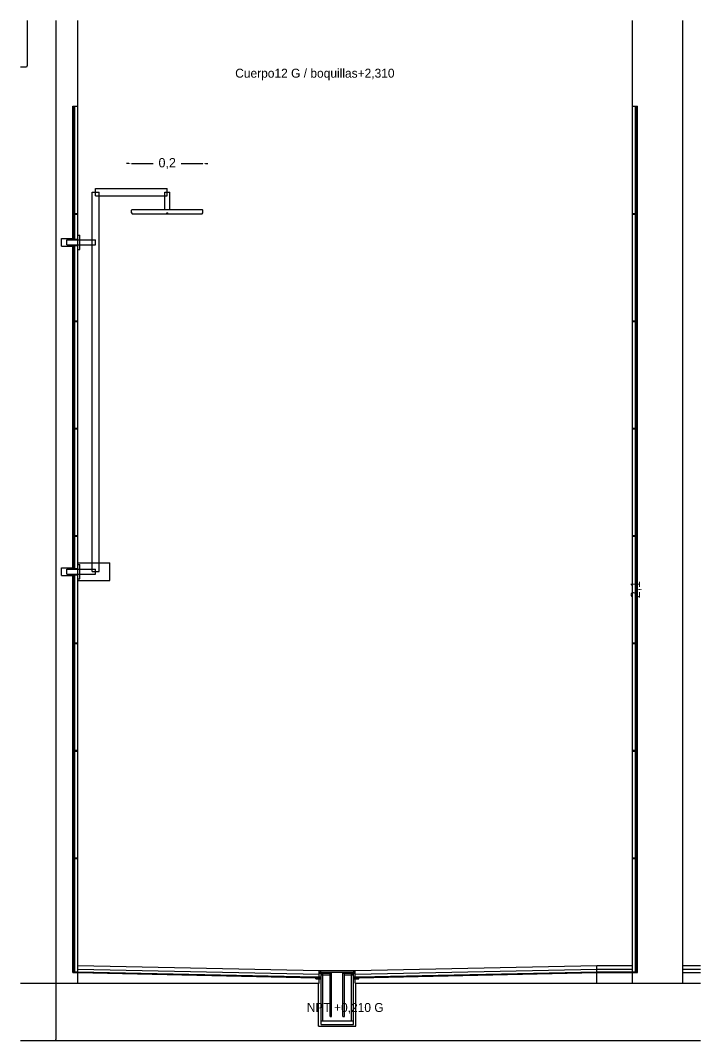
# Model space of a CAD drawing. Header units: metres. Extents: x 0 to 50.4, y 0 to 2.9.
# Drawn here: x 20 to 21.9, y 0 to 2.85 of the extents above; entities that cross this region are included whole.
import ezdxf

# ---------------------------------------------------------------- set-up
doc = ezdxf.new("R2010")
doc.units = ezdxf.units.M
for name, color, linetype in [('COTAS', 4, 'Continuous'), ('G_MEDIDO', 8, 'Continuous'), ('P_PROPUESTO', 5, 'Continuous'), ('TEXTOS', 7, 'Continuous')]:
    doc.layers.add(name, color=color, linetype=linetype)
doc.dimstyles.get("Standard").update_dxf_attribs({"dimtxt": 2.5, "dimasz": 2.5, "dimexe": 1.25, "dimexo": 0.625, "dimtad": 1, "dimcen": 2.5, "dimazin": 3, "dimtfac": 1, "dimtmove": 0, "dimatfit": 3})

# ---------------------------------------------------------------- blocks, each defined once
blk = doc.blocks.new('_CLOSEDFILLED')
at = {"color": 0, "linetype": 'BYBLOCK'}
blk.add_solid([(-1, 0.16), (0, 0), (-1, -0.16)], dxfattribs=at)
blk = doc.blocks.new('*D5')
for p, q in [((21.72, 2.3099), (21.72, 2.3099)), ((21.72, 1.299), (21.72, 2.3029)), ((21.72, 0.217), (21.72, 1.221)), ((21.72, 0.21), (21.72, 0.21))]:
    blk.add_line(p, q)
at = {"layer": 'Defpoints'}
for p in [(21.72, 2.3099), (21.72, 0.21), (21.72, 0.21)]:
    blk.add_point(p, dxfattribs=at)
at = {"layer": 'COTAS', "xscale": 0.007, "yscale": 0.007}
for p, rotation in [((21.72, 2.3099), 90), ((21.72, 0.21), 270)]:
    blk.add_blockref('_CLOSEDFILLED', p, dxfattribs=dict(at, rotation=rotation))
at = {"layer": 'COTAS', "insert": (21.72, 1.26), "char_height": 0.026, "attachment_point": 5, "rotation": 90}
blk.add_mtext('2,1', dxfattribs=at)
blk = doc.blocks.new('*D6')
for p, q in [((20.303, 2.45), (20.296, 2.45)), ((20.31, 2.45), (20.31, 2.45)), ((20.31, 2.45), (20.371, 2.45)), ((20.449, 2.45), (20.51, 2.45)), ((20.51, 2.45), (20.51, 2.45)), ((20.517, 2.45), (20.524, 2.45))]:
    blk.add_line(p, q)
at = {"layer": 'Defpoints'}
for p in [(20.31, 2.45), (20.31, 2.45), (20.51, 2.45)]:
    blk.add_point(p, dxfattribs=at)
at = {"layer": 'COTAS', "xscale": 0.007, "yscale": 0.007}
blk.add_blockref('_CLOSEDFILLED', (20.31, 2.45), dxfattribs=at)
at = {"layer": 'COTAS', "xscale": 0.007, "yscale": 0.007, "rotation": 180}
blk.add_blockref('_CLOSEDFILLED', (20.51, 2.45), dxfattribs=at)
at = {"layer": 'COTAS', "insert": (20.41, 2.45), "char_height": 0.026, "attachment_point": 5}
blk.add_mtext('0,2', dxfattribs=at)

msp = doc.modelspace()

# ---------------------------------------------------------------- linework, layer by layer
at = {"layer": 'G_MEDIDO'}
for p, q in [((20.02, 2.748072), (20.02, 2.85)), ((20.1, 0.246108), (20.1, 2.85)), ((20.16, 2.61), (20.16, 2.85)), ((21.71, 2.61), (21.71, 2.85)), ((21.85, 0.21), (21.85, 2.85)), ((20.02, 2.7245), (20.02, 2.748072)), ((20, 2.72), (20.0155, 2.72)), ((20.0155, 2.72), (20.015727, 2.720072)), ((20.015727, 2.720072), (20.018105, 2.720831)), ((20.018105, 2.720831), (20.018155, 2.720873)), ((20.018155, 2.720873), (20.018682, 2.721318)), ((20.018682, 2.721318), (20.018724, 2.721368)), ((20.018724, 2.721368), (20.019169, 2.721895)), ((20.019169, 2.721895), (20.019241, 2.722122)), ((20.019241, 2.722122), (20.02, 2.7245)), ((20.146, 2.61), (20.16, 2.61)), ((20.146, 2.241), (20.146, 2.61)), ((21.71, 2.61), (21.724, 2.61)), ((21.724, 0.19), (21.724, 2.61)), ((20.2, 2.237), (20.2, 2.37)), ((20.2, 2.37), (20.21, 2.37)), ((20.21, 2.38), (20.41, 2.38)), ((20.21, 2.37), (20.21, 2.38)), ((20.21, 2.37), (20.22, 2.37)), ((20.21, 2.36), (20.21, 2.37)), ((20.22, 2.36), (20.22, 2.37)), ((20.403, 2.37), (20.41, 2.37)), ((20.403, 2.36), (20.403, 2.37)), ((20.41, 2.37), (20.41, 2.38)), ((20.41, 2.37), (20.417, 2.37)), ((20.41, 2.36), (20.41, 2.37)), ((20.417, 2.322), (20.417, 2.37)), ((20.21, 2.36), (20.22, 2.36)), ((20.22, 1.335), (20.22, 2.36)), ((20.22, 2.36), (20.403, 2.36)), ((20.403, 2.322), (20.403, 2.36)), ((20.403, 2.36), (20.41, 2.36)), ((20.31, 2.32), (20.312, 2.322)), ((20.31, 2.312), (20.31, 2.32)), ((20.31, 2.312), (20.312, 2.31)), ((20.312, 2.322), (20.403, 2.322)), ((20.312, 2.31), (20.4086, 2.31)), ((20.403, 2.322), (20.417, 2.322)), ((20.4086, 2.312), (20.4114, 2.312)), ((20.4086, 2.31), (20.4086, 2.312)), ((20.4086, 2.31), (20.4114, 2.31)), ((20.4086, 2.3099), (20.4086, 2.31)), ((20.4086, 2.3099), (20.4114, 2.3099)), ((20.4114, 2.31), (20.4114, 2.312)), ((20.4114, 2.31), (20.508, 2.31)), ((20.4114, 2.3099), (20.4114, 2.31)), ((20.417, 2.322), (20.508, 2.322)), ((20.508, 2.322), (20.51, 2.32)), ((20.508, 2.31), (20.51, 2.312)), ((20.51, 2.312), (20.51, 2.32)), ((20.115, 2.241), (20.146, 2.241)), ((20.115, 2.219), (20.115, 2.241)), ((20.159999, 2.21), (20.16, 2.25)), ((20.16, 2.25), (20.166, 2.25)), ((20.16, 2.237), (20.166, 2.237)), ((20.16, 2.223), (20.16, 2.237)), ((20.166, 2.237), (20.166, 2.25)), ((20.166, 2.237), (20.2, 2.237)), ((20.166, 2.223), (20.166, 2.237)), ((20.2, 2.223), (20.2, 2.237)), ((20.2, 2.237), (20.21, 2.237)), ((20.21, 2.223), (20.21, 2.237)), ((20.115, 2.219), (20.146, 2.219)), ((20.146, 1.321), (20.146, 2.219)), ((20.159999, 2.21), (20.166, 2.21)), ((20.16, 2.223), (20.166, 2.223)), ((20.166, 2.223), (20.2, 2.223)), ((20.166, 2.21), (20.166, 2.223)), ((20.2, 1.335), (20.2, 2.223)), ((20.2, 2.223), (20.21, 2.223)), ((20.115, 1.321), (20.146, 1.321)), ((20.115, 1.299), (20.115, 1.321)), ((20.16, 1.335), (20.2, 1.335)), ((20.16, 1.33), (20.16, 1.335)), ((20.16, 1.317), (20.16, 1.33)), ((20.16, 1.33), (20.166, 1.33)), ((20.16, 1.303), (20.16, 1.317)), ((20.16, 1.317), (20.166, 1.317)), ((20.166, 1.317), (20.166, 1.33)), ((20.166, 1.317), (20.2, 1.317)), ((20.166, 1.303), (20.166, 1.317)), ((20.2, 1.317), (20.2, 1.335)), ((20.2, 1.335), (20.22, 1.335)), ((20.2, 1.31), (20.2, 1.317)), ((20.2, 1.317), (20.21, 1.317)), ((20.21, 1.31), (20.21, 1.317)), ((20.22, 1.31), (20.22, 1.335)), ((20.22, 1.335), (20.25, 1.335)), ((20.25, 1.285), (20.25, 1.335)), ((20.115, 1.299), (20.146, 1.299)), ((20.146, 0.19), (20.146, 1.299)), ((20.16, 1.29), (20.16, 1.303)), ((20.16, 1.303), (20.166, 1.303)), ((20.16, 1.285), (20.16, 1.29)), ((20.16, 1.29), (20.166, 1.29)), ((20.16, 1.285), (20.25, 1.285)), ((20.166, 1.303), (20.21, 1.303)), ((20.166, 1.29), (20.166, 1.303)), ((20.2, 1.31), (20.21, 1.31)), ((20.21, 1.31), (20.22, 1.31)), ((20.21, 1.303), (20.21, 1.31)), ((20.1, 0.16), (20.1, 0.246108)), ((20.16, 0.21), (20.835, 0.1955)), ((20.16, 0.2), (20.16, 0.21)), ((20.16, 0.2), (20.835, 0.1855)), ((20.16, 0.192), (20.16, 0.2)), ((20.935, 0.1955), (21.61, 0.21)), ((20.935, 0.1855), (21.61, 0.2)), ((21.61, 0.21), (21.71, 0.21)), ((21.61, 0.2), (21.61, 0.21)), ((21.61, 0.2), (21.71, 0.2)), ((21.61, 0.192), (21.61, 0.2)), ((21.71, 0.2), (21.71, 0.21)), ((21.71, 0.192), (21.71, 0.2)), ((21.85, 0.21), (21.9, 0.21)), ((21.85, 0.2), (21.85, 0.21)), ((21.85, 0.2), (21.9, 0.2)), ((21.85, 0.19), (21.85, 0.2)), ((20.146, 0.19), (20.156, 0.19)), ((20.156, 0.19), (20.157212, 0.19)), ((20.157212, 0.19), (20.16, 0.19)), ((20.16, 0.192), (20.825, 0.177715)), ((20.16, 0.19), (20.16, 0.192)), ((20.16, 0.19), (20.825, 0.175715)), ((20.16, 0.16), (20.16, 0.19)), ((20.825, 0.177715), (20.825, 0.1785)), ((20.825, 0.1785), (20.835, 0.1785)), ((20.825, 0.175715), (20.825, 0.177715)), ((20.825, 0.1745), (20.825, 0.175715)), ((20.825, 0.1725), (20.825, 0.1745)), ((20.825, 0.1745), (20.84, 0.1745)), ((20.825, 0.1725), (20.835, 0.1725)), ((20.835, 0.1915), (20.835, 0.1955)), ((20.835, 0.1955), (20.839, 0.1955)), ((20.835, 0.188), (20.835, 0.1915)), ((20.835, 0.1915), (20.839, 0.1915)), ((20.835, 0.1855), (20.835, 0.188)), ((20.835, 0.188), (20.84, 0.188)), ((20.835, 0.1785), (20.835, 0.1855)), ((20.835, 0.1785), (20.84, 0.1785)), ((20.835, 0.16), (20.835, 0.1725)), ((20.835, 0.1725), (20.84, 0.1725)), ((20.839, 0.1915), (20.839, 0.1955)), ((20.839, 0.1955), (20.931, 0.1955)), ((20.839, 0.1915), (20.845, 0.1915)), ((20.84, 0.1875), (20.84, 0.188)), ((20.84, 0.188), (20.845, 0.188)), ((20.84, 0.184), (20.84, 0.1875)), ((20.84, 0.1875), (20.845, 0.1875)), ((20.84, 0.1785), (20.84, 0.184)), ((20.84, 0.184), (20.845, 0.184)), ((20.84, 0.1745), (20.84, 0.1785)), ((20.84, 0.1725), (20.84, 0.1745)), ((20.84, 0.055), (20.84, 0.1725)), ((20.845, 0.1915), (20.925, 0.1915)), ((20.845, 0.188), (20.845, 0.1915)), ((20.845, 0.188), (20.865, 0.188)), ((20.845, 0.184), (20.845, 0.1875)), ((20.845, 0.055), (20.845, 0.184)), ((20.845, 0.184), (20.865, 0.184)), ((20.865, 0.184), (20.865, 0.188)), ((20.865, 0.188), (20.869, 0.188)), ((20.865, 0.067), (20.865, 0.184)), ((20.869, 0.067), (20.869, 0.188)), ((20.901, 0.188), (20.905, 0.188)), ((20.901, 0.067), (20.901, 0.188)), ((20.905, 0.184), (20.905, 0.188)), ((20.905, 0.188), (20.925, 0.188)), ((20.905, 0.067), (20.905, 0.184)), ((20.905, 0.184), (20.925, 0.184)), ((20.925, 0.1915), (20.931, 0.1915)), ((20.925, 0.188), (20.925, 0.1915)), ((20.925, 0.188), (20.93, 0.188)), ((20.925, 0.1875), (20.93, 0.1875)), ((20.925, 0.184), (20.925, 0.1875)), ((20.925, 0.055), (20.925, 0.184)), ((20.925, 0.184), (20.93, 0.184)), ((20.93, 0.1875), (20.93, 0.188)), ((20.93, 0.188), (20.935, 0.188)), ((20.93, 0.184), (20.93, 0.1875)), ((20.93, 0.1785), (20.93, 0.184)), ((20.93, 0.1745), (20.93, 0.1785)), ((20.93, 0.1785), (20.935, 0.1785)), ((20.93, 0.1725), (20.93, 0.1745)), ((20.93, 0.1745), (20.945, 0.1745)), ((20.93, 0.055), (20.93, 0.1725)), ((20.93, 0.1725), (20.935, 0.1725)), ((20.931, 0.1915), (20.931, 0.1955)), ((20.931, 0.1955), (20.935, 0.1955)), ((20.931, 0.1915), (20.935, 0.1915)), ((20.935, 0.1915), (20.935, 0.1955)), ((20.935, 0.188), (20.935, 0.1915)), ((20.935, 0.1855), (20.935, 0.188)), ((20.935, 0.1785), (20.935, 0.1855)), ((20.935, 0.1785), (20.945, 0.1785)), ((20.935, 0.16), (20.935, 0.1725)), ((20.935, 0.1725), (20.945, 0.1725)), ((20.945, 0.177715), (21.61, 0.192)), ((20.945, 0.175715), (21.61, 0.19)), ((20.945, 0.177715), (20.945, 0.1785)), ((20.945, 0.175715), (20.945, 0.177715)), ((20.945, 0.1745), (20.945, 0.175715)), ((20.945, 0.1725), (20.945, 0.1745)), ((21.61, 0.192), (21.71, 0.192)), ((21.61, 0.19), (21.61, 0.192)), ((21.61, 0.19), (21.71, 0.19)), ((21.61, 0.16), (21.61, 0.19)), ((21.71, 0.19), (21.71, 0.192)), ((21.71, 0.16), (21.71, 0.19)), ((21.71, 0.19), (21.724, 0.19)), ((21.85, 0.19), (21.9, 0.19)), ((21.85, 0.16), (21.85, 0.19)), ((20, 0.16), (20.1, 0.16)), ((20.1, 0.16), (20.16, 0.16)), ((20.1, 0.0045), (20.1, 0.16)), ((20.16, 0.16), (20.310108, 0.16)), ((20.310108, 0.16), (20.833, 0.16)), ((20.833, 0.04), (20.833, 0.16)), ((20.833, 0.16), (20.835, 0.16)), ((20.935, 0.16), (20.937, 0.16)), ((20.937, 0.16), (21.534198, 0.16)), ((20.937, 0.04), (20.937, 0.16)), ((21.534198, 0.16), (21.61, 0.16)), ((21.61, 0.16), (21.71, 0.16)), ((21.71, 0.16), (21.85, 0.16)), ((21.85, 0.16), (21.9, 0.16)), ((20.865, 0.067), (20.869, 0.067)), ((20.901, 0.067), (20.905, 0.067)), ((20.833, 0.04), (20.937, 0.04)), ((20.84, 0.055), (20.845, 0.055)), ((20.84, 0.045), (20.84, 0.055)), ((20.84, 0.045), (20.93, 0.045)), ((20.845, 0.055), (20.925, 0.055)), ((20.925, 0.055), (20.93, 0.055)), ((20.93, 0.045), (20.93, 0.055)), ((20, 0), (20.0955, 0)), ((20.0955, 0), (20.09571, 0.000067)), ((20.0955, 0), (20.310108, 0)), ((20.09571, 0.000067), (20.098105, 0.000831)), ((20.098105, 0.000831), (20.098152, 0.00087)), ((20.098152, 0.00087), (20.098682, 0.001318)), ((20.098682, 0.001318), (20.098721, 0.001365)), ((20.098721, 0.001365), (20.099169, 0.001895)), ((20.099169, 0.001895), (20.099236, 0.002105)), ((20.099236, 0.002105), (20.1, 0.0045)), ((20.310108, 0), (20.873115, 0)), ((20.873115, 0), (21.534198, 0)), ((21.534198, 0), (21.9, 0))]:
    msp.add_line(p, q, dxfattribs=at)
at = {"layer": 'P_PROPUESTO'}
for p, q in [((20.146, 2.61), (20.148, 2.61)), ((20.146, 2.239), (20.146, 2.61)), ((20.148, 2.239), (20.148, 2.61)), ((20.148, 2.61), (20.152, 2.61)), ((20.152, 2.311), (20.152, 2.61)), ((20.152, 2.61), (20.16, 2.61)), ((20.16, 2.311), (20.16, 2.61)), ((21.71, 2.61), (21.718, 2.61)), ((21.71, 2.311), (21.71, 2.61)), ((21.718, 2.61), (21.722, 2.61)), ((21.718, 2.311), (21.718, 2.61)), ((21.722, 2.61), (21.724, 2.61)), ((21.722, 0.192), (21.722, 2.61)), ((21.724, 0.192), (21.724, 2.61)), ((20.152, 2.309), (20.152, 2.311)), ((20.152, 2.311), (20.16, 2.311)), ((20.152, 2.239), (20.152, 2.309)), ((20.152, 2.309), (20.16, 2.309)), ((20.16, 2.309), (20.16, 2.311)), ((20.16, 2.239), (20.16, 2.309)), ((21.71, 2.311), (21.718, 2.311)), ((21.71, 2.309), (21.71, 2.311)), ((21.71, 2.309), (21.718, 2.309)), ((21.71, 2.011), (21.71, 2.309)), ((21.718, 2.309), (21.718, 2.311)), ((21.718, 2.011), (21.718, 2.309)), ((20.13, 2.237), (20.146, 2.237)), ((20.13, 2.23), (20.13, 2.237)), ((20.13, 2.223), (20.13, 2.23)), ((20.146, 2.239), (20.148, 2.239)), ((20.146, 2.237), (20.146, 2.239)), ((20.146, 2.237), (20.16, 2.237)), ((20.148, 2.239), (20.152, 2.239)), ((20.152, 2.239), (20.16, 2.239)), ((20.16, 2.237), (20.16, 2.239)), ((20.16, 2.23), (20.16, 2.237)), ((20.16, 2.223), (20.16, 2.23)), ((20.13, 2.223), (20.146, 2.223)), ((20.146, 2.223), (20.16, 2.223)), ((20.146, 2.221), (20.146, 2.223)), ((20.146, 1.319), (20.146, 2.221)), ((20.146, 2.221), (20.148, 2.221)), ((20.148, 1.319), (20.148, 2.221)), ((20.148, 2.221), (20.152, 2.221)), ((20.152, 2.011), (20.152, 2.221)), ((20.152, 2.221), (20.16, 2.221)), ((20.16, 2.221), (20.16, 2.223)), ((20.16, 2.011), (20.16, 2.221)), ((20.152, 2.009), (20.152, 2.011)), ((20.152, 2.011), (20.16, 2.011)), ((20.152, 1.711), (20.152, 2.009)), ((20.152, 2.009), (20.16, 2.009)), ((20.16, 2.009), (20.16, 2.011)), ((20.16, 1.711), (20.16, 2.009)), ((21.71, 2.011), (21.718, 2.011)), ((21.71, 2.009), (21.71, 2.011)), ((21.71, 2.009), (21.718, 2.009)), ((21.71, 1.711), (21.71, 2.009)), ((21.718, 2.009), (21.718, 2.011)), ((21.718, 1.711), (21.718, 2.009)), ((20.152, 1.709), (20.152, 1.711)), ((20.152, 1.711), (20.16, 1.711)), ((20.16, 1.709), (20.16, 1.711)), ((21.71, 1.711), (21.718, 1.711)), ((21.71, 1.709), (21.71, 1.711)), ((21.718, 1.709), (21.718, 1.711)), ((20.152, 1.411), (20.152, 1.709)), ((20.152, 1.709), (20.16, 1.709)), ((20.16, 1.411), (20.16, 1.709)), ((21.71, 1.709), (21.718, 1.709)), ((21.71, 1.411), (21.71, 1.709)), ((21.718, 1.411), (21.718, 1.709)), ((20.152, 1.409), (20.152, 1.411)), ((20.152, 1.411), (20.16, 1.411)), ((20.152, 1.319), (20.152, 1.409)), ((20.152, 1.409), (20.16, 1.409)), ((20.16, 1.409), (20.16, 1.411)), ((20.16, 1.319), (20.16, 1.409)), ((21.71, 1.411), (21.718, 1.411)), ((21.71, 1.409), (21.71, 1.411)), ((21.71, 1.409), (21.718, 1.409)), ((21.71, 1.111), (21.71, 1.409)), ((21.718, 1.409), (21.718, 1.411)), ((21.718, 1.111), (21.718, 1.409)), ((20.13, 1.317), (20.146, 1.317)), ((20.13, 1.31), (20.13, 1.317)), ((20.146, 1.319), (20.148, 1.319)), ((20.146, 1.317), (20.146, 1.319)), ((20.146, 1.317), (20.16, 1.317)), ((20.148, 1.319), (20.152, 1.319)), ((20.152, 1.319), (20.16, 1.319)), ((20.16, 1.317), (20.16, 1.319)), ((20.16, 1.31), (20.16, 1.317)), ((20.13, 1.303), (20.13, 1.31)), ((20.13, 1.303), (20.146, 1.303)), ((20.146, 1.303), (20.16, 1.303)), ((20.146, 1.301), (20.146, 1.303)), ((20.146, 0.652942), (20.146, 1.301)), ((20.146, 1.301), (20.148, 1.301)), ((20.148, 0.651966), (20.148, 1.301)), ((20.148, 1.301), (20.152, 1.301)), ((20.152, 1.111), (20.152, 1.301)), ((20.152, 1.301), (20.16, 1.301)), ((20.16, 1.303), (20.16, 1.31)), ((20.16, 1.301), (20.16, 1.303)), ((20.16, 1.111), (20.16, 1.301)), ((20.152, 1.109), (20.152, 1.111)), ((20.152, 1.111), (20.16, 1.111)), ((20.152, 0.811), (20.152, 1.109)), ((20.152, 1.109), (20.16, 1.109)), ((20.16, 1.109), (20.16, 1.111)), ((20.16, 0.811), (20.16, 1.109)), ((21.71, 1.111), (21.718, 1.111)), ((21.71, 1.109), (21.71, 1.111)), ((21.71, 1.109), (21.718, 1.109)), ((21.71, 0.811), (21.71, 1.109)), ((21.718, 1.109), (21.718, 1.111)), ((21.718, 0.811), (21.718, 1.109)), ((20.152, 0.809), (20.152, 0.811)), ((20.152, 0.811), (20.16, 0.811)), ((20.152, 0.511), (20.152, 0.809)), ((20.152, 0.809), (20.16, 0.809)), ((20.16, 0.809), (20.16, 0.811)), ((20.16, 0.511), (20.16, 0.809)), ((21.71, 0.811), (21.718, 0.811)), ((21.71, 0.809), (21.71, 0.811)), ((21.71, 0.809), (21.718, 0.809)), ((21.71, 0.511), (21.71, 0.809)), ((21.718, 0.809), (21.718, 0.811)), ((21.718, 0.511), (21.718, 0.809)), ((20.146, 0.456301), (20.146, 0.652942)), ((20.148, 0.455684), (20.148, 0.651966)), ((20.152, 0.509), (20.152, 0.511)), ((20.152, 0.511), (20.16, 0.511)), ((20.152, 0.454443), (20.152, 0.509)), ((20.152, 0.509), (20.16, 0.509)), ((20.16, 0.509), (20.16, 0.511)), ((20.16, 0.192), (20.16, 0.509)), ((21.71, 0.511), (21.718, 0.511)), ((21.71, 0.509), (21.71, 0.511)), ((21.71, 0.509), (21.718, 0.509)), ((21.71, 0.192), (21.71, 0.509)), ((21.718, 0.509), (21.718, 0.511)), ((21.718, 0.192), (21.718, 0.509)), ((20.146, 0.366779), (20.146, 0.456301)), ((20.148, 0.366254), (20.148, 0.455684)), ((20.152, 0.365199), (20.152, 0.454443)), ((20.146, 0.297665), (20.146, 0.366779)), ((20.148, 0.297441), (20.148, 0.366254)), ((20.152, 0.296992), (20.152, 0.365199)), ((20.146, 0.192), (20.146, 0.297665)), ((20.148, 0.192), (20.148, 0.297441)), ((20.152, 0.192), (20.152, 0.296992)), ((20.146, 0.192), (20.148, 0.192)), ((20.146, 0.19), (20.146, 0.192)), ((20.146, 0.19), (20.16, 0.19)), ((20.148, 0.192), (20.152, 0.192)), ((20.152, 0.192), (20.16, 0.192)), ((20.16, 0.19), (20.16, 0.192)), ((21.71, 0.192), (21.718, 0.192)), ((21.71, 0.19), (21.71, 0.192)), ((21.71, 0.19), (21.724, 0.19)), ((21.718, 0.192), (21.722, 0.192)), ((21.722, 0.192), (21.724, 0.192)), ((21.724, 0.19), (21.724, 0.192))]:
    msp.add_line(p, q, dxfattribs=at)

# ---------------------------------------------------------------- texts
at = {"layer": 'TEXTOS'}
for s, p in [('Cuerpo12 G / boquillas+2,310', (20.6, 2.69)), ('NPT +0,210 G', (20.8, 0.08))]:
    msp.add_text(s, height=0.025, dxfattribs=at).set_placement(p)

# ---------------------------------------------------------------- dimensions: what is measured, and where the dimension line sits
at = {"layer": 'COTAS'}
dim = msp.add_linear_dim(base=(20.31, 2.45), p1=(20.31, 2.45), p2=(20.51, 2.45), dimstyle='Standard', override={"dimtxt": 0.026, "dimasz": 0.007}, dxfattribs=at)
dim.commit()
dim.dimension.update_dxf_attribs({"geometry": '*D6', "text_midpoint": (20.41, 2.45)})
dim = msp.add_linear_dim(base=(21.72, 0.21), p1=(21.72, 0.21), p2=(21.72, 2.3099), angle=90, dimstyle='Standard', override={"dimtxt": 0.026, "dimasz": 0.007}, dxfattribs=at)
dim.commit()
dim.dimension.update_dxf_attribs({"geometry": '*D5', "text_midpoint": (21.72, 1.25995)})

doc.saveas('drawing.dxf')
